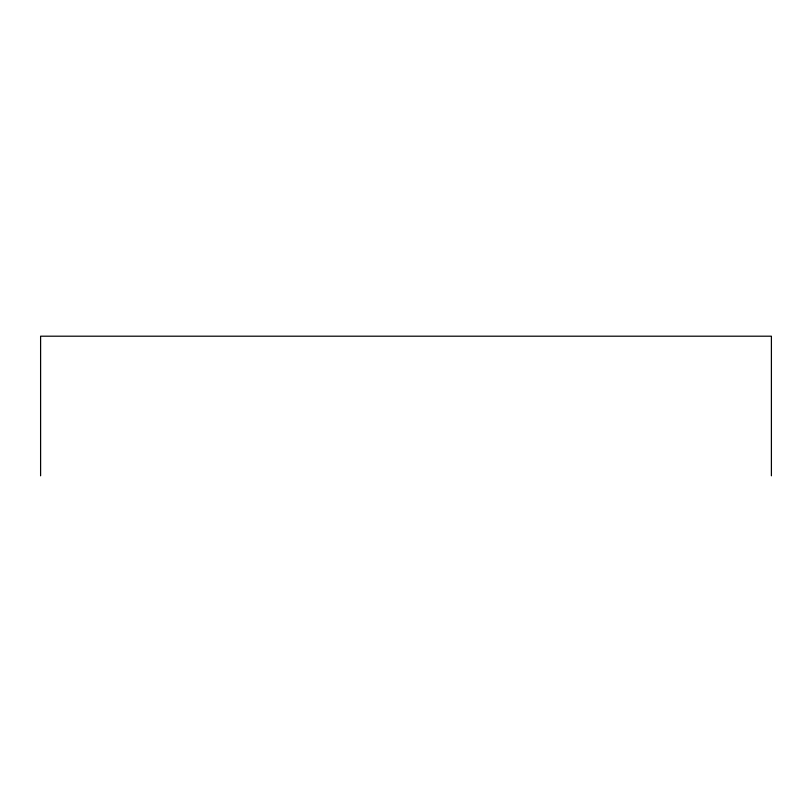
<?xml version="1.0" encoding="UTF-8"?>
<svg xmlns="http://www.w3.org/2000/svg" width="812" height="812" viewBox="0 0 812 812"><rect width="100%" height="100%" fill="white"/><g stroke="black" fill="none" stroke-linecap="round" stroke-linejoin="round"><path stroke-width="1.22" d="M771.4 475.802L771.4 336.198L40.6 336.198L40.6 475.802"/></g></svg>
